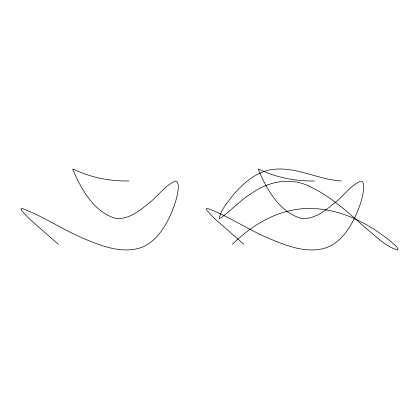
<?xml version="1.0" encoding="UTF-8"?>
<svg xmlns="http://www.w3.org/2000/svg" width="419" height="419" viewBox="0 0 419 419"><rect width="100%" height="100%" fill="white"/><g stroke="black" fill="none" stroke-linecap="round" stroke-linejoin="round"><path stroke-width="0.63" d="M232.398 244.261C251.107 225.831 274.943 211.244 301.554 208.809C320.954 207.133 340.443 211.752 357.857 220.2C369.71 226.045 380.829 233.336 391.068 241.684C393.436 244.151 397.222 246.157 398.05 249.666L397.521 249.991C385.606 246.498 376.534 236.777 367.054 229.188C349.54 213.816 332.293 197.433 311.108 187.188C292.31 176.881 269.276 180.861 252.327 192.913C240.307 199.926 231.115 210.867 219.739 218.566L219.247 218.142C221.263 209.112 228.02 201.843 233.477 194.631C242.858 183.821 254.27 173.634 268.532 170.193C293.567 164.751 316.738 179.552 341.276 180.971M314.418 180.971C295.149 181.291 275.807 177.452 258.507 169.009L258.245 169.339C266.589 188.959 278.729 211.139 300.219 218.142C313.354 220.284 324.704 211.129 334.189 203.299C343.428 196.375 350.205 185.538 360.989 181.039L362.283 181.464C364.965 184.978 363.446 189.87 362.995 193.877C361.445 201.45 358.811 208.767 355.616 215.795C349.174 229.565 339.631 243.905 324.233 248.357C305.708 253.238 286.8 245.901 269.873 238.825C248.53 229.963 229.251 216.555 207.635 208.453L206.436 208.809L207.007 210.464L214.292 218.367L243.8 244.261M128.926 180.971C109.658 181.291 90.321 177.452 73.021 169.009L72.759 169.339C81.103 188.959 93.243 211.139 114.733 218.142C127.868 220.284 139.218 211.129 148.703 203.299C157.942 196.375 164.719 185.538 175.503 181.039L176.797 181.464C179.479 184.978 177.96 189.87 177.509 193.877C175.959 201.45 173.319 208.767 170.13 215.795C163.688 229.565 154.145 243.905 138.741 248.357C120.222 253.238 101.309 245.901 84.387 238.825C63.044 229.963 43.765 216.555 22.149 208.453L20.95 208.809L21.516 210.464L28.806 218.367L58.314 244.261"/></g></svg>
